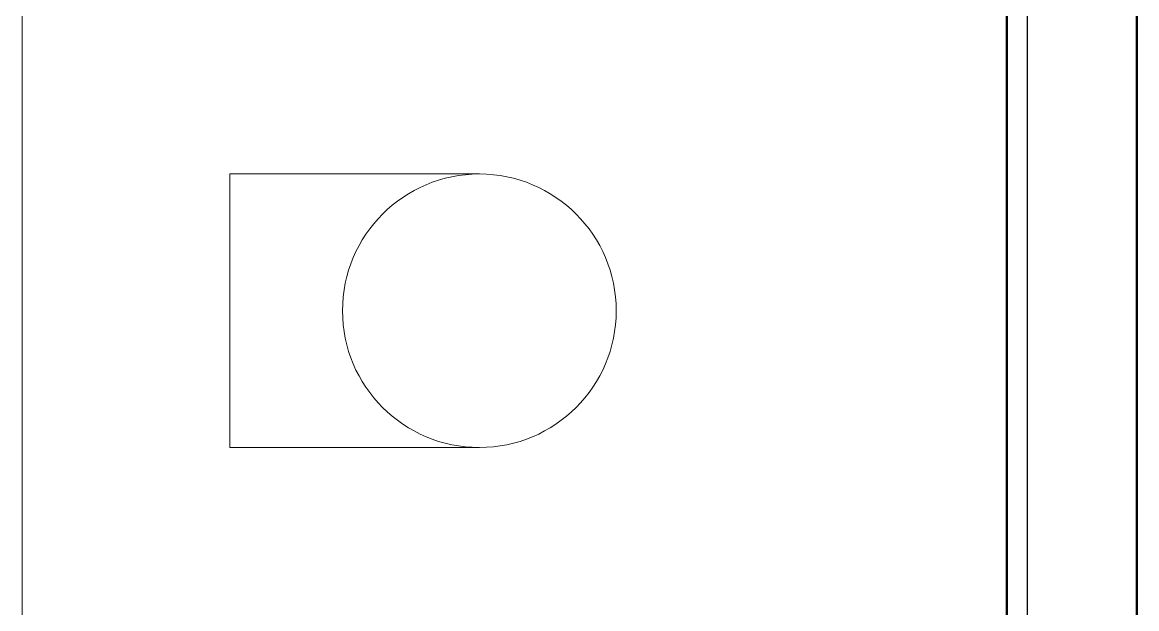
# Model space of a CAD drawing. Header units: inches. Extents: x -460 to 10305, y -938 to 5356.
# Drawn here: x 1596.55 to 1637.26, y 504.86 to 526.31 of the extents above; entities that cross this region are included whole.
import ezdxf

# ---------------------------------------------------------------- set-up
doc = ezdxf.new("R2010")
doc.units = ezdxf.units.IN
doc.header["$MEASUREMENT"] = 0
doc.layers.add('01-0263-G-DWG-BFP-ARCH$0$SP-CASE', color=11, linetype='Continuous', lineweight=13)
doc.layers.add('01-0263-G-DWG-BFP-ARCH$0$SP-WALL', color=7, linetype='Continuous')

# ---------------------------------------------------------------- blocks, each defined once
blk = doc.blocks.new('01-0263-G-DWG-BFP-ARCH', base_point=(1295.158, 1352.862))
at = {"layer": '01-0263-G-DWG-BFP-ARCH$0$SP-CASE'}
for p, q in [((2891.445, 1996.624), (2891.445, 1585.624)), ((2908.143, 1870.361), (2899.023, 1870.361)), ((2899.023, 1870.361), (2899.023, 1860.361)), ((2899.023, 1860.361), (2908.143, 1860.361))]:
    blk.add_line(p, q, dxfattribs=at)
for start, end in [(90, 270), (270, 90)]:
    blk.add_arc((2908.143, 1865.361), 5, start, end, dxfattribs=at)
at = {"layer": '01-0263-G-DWG-BFP-ARCH$0$SP-WALL', "lineweight": 50}
for p, q in [((2927.408, 1585.862), (2927.408, 1996.862)), ((2932.158, 1993.862), (2932.158, 1582.862))]:
    blk.add_line(p, q, dxfattribs=at)
at = {"layer": '01-0263-G-DWG-BFP-ARCH$0$SP-WALL'}
blk.add_line((2928.158, 1996.112), (2928.158, 1585.487), dxfattribs=at)

msp = doc.modelspace()

# ---------------------------------------------------------------- block references
msp.add_blockref('01-0263-G-DWG-BFP-ARCH', (0.263, 3.261))

doc.saveas('drawing.dxf')
